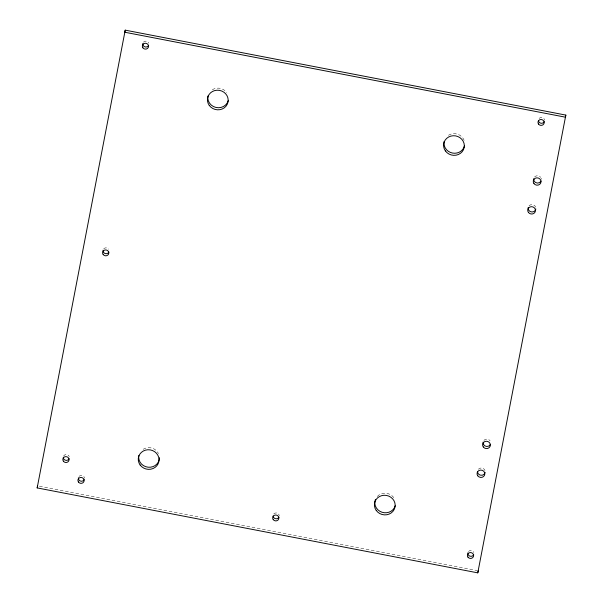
<?xml version="1.0" encoding="UTF-8"?>
<svg xmlns="http://www.w3.org/2000/svg" width="603" height="603" viewBox="0 0 603 603"><rect width="100%" height="100%" fill="white"/><g stroke="black" fill="none" stroke-linecap="round" stroke-linejoin="round"><path stroke-width="0.45" stroke-dasharray="3.02 2.26" d="M39.429 486.176L477.259 570.589M79.053 476.37A3.121 2.94 11.1 0 1 84.533 478.149M273.8 513.914A3.121 2.94 11.1 0 1 279.279 515.693M467.853 552.823A3.121 2.94 11.1 0 1 468.101 552.092M468.546 551.459A3.121 2.94 11.1 0 1 473.852 552.484M63.534 456.154A3.121 2.94 11.1 0 1 69.292 456.539M103.731 248.828A3.121 2.94 11.1 0 1 108.668 249.167M143.484 42.142A3.121 2.94 11.1 0 1 148.798 43.167M539.112 118.414A3.121 2.94 11.1 0 1 544.599 120.193M143.13 449.273A10.409 9.791 11.1 0 1 158.491 453.562M377.274 496.473A10.409 9.791 11.1 0 1 394.641 499.088M448.436 135.26A10.409 9.791 11.1 0 1 464.137 140.348M212.286 89.734A10.409 9.791 11.1 0 1 226.743 92.523M478.367 469.232A3.904 3.671 11.1 0 1 485.008 470.513M483.915 440.394A3.904 3.671 11.1 0 1 490.088 440.808M529.035 205.827A3.904 3.671 11.1 0 1 535.675 207.108M534.582 176.988A3.904 3.671 11.1 0 1 540.755 177.403M541.223 178.269A3.904 3.671 11.1 0 1 541.434 179.212"/><path stroke-width="0.9" d="M37.167 487.91L125.22 30.15L565.833 115.09L477.78 572.85L37.167 487.91L37.582 485.822M125.22 30.15L124.813 32.238L565.418 117.178L565.833 115.09M477.78 572.85L478.187 570.762M84.247 479.641A3.121 2.94 11.1 0 1 78.36 477.734M278.993 517.186A3.121 2.94 11.1 0 1 273.069 516.04M473.739 554.73A3.121 2.94 11.1 0 1 467.815 553.584M69.172 458.785A3.121 2.94 11.1 0 1 63.247 457.647M108.932 252.099A3.121 2.94 11.1 0 1 103.045 250.192M148.685 45.413A3.121 2.94 11.1 0 1 142.798 43.506M544.313 121.685A3.121 2.94 11.1 0 1 538.389 120.547M159.441 457.73A10.409 9.791 11.1 0 1 148.104 467.212A10.409 9.791 11.1 0 1 138.833 455.491M395.229 505.789A10.409 9.791 11.1 0 1 382.038 512.264A10.409 9.791 11.1 0 1 375.458 499.374M464.581 145.421A10.409 9.791 11.1 0 1 452.506 153.064A10.409 9.791 11.1 0 1 444.132 141.479M228.228 100.724A10.409 9.791 11.1 0 1 215.912 107.447A10.409 9.791 11.1 0 1 207.982 95.952M485.174 472.413A3.904 3.671 11.1 0 1 477.463 471.893M490.412 444.479A3.904 3.671 11.1 0 1 483.056 442.097M535.841 209.007A3.904 3.671 11.1 0 1 531.311 211.872A3.904 3.671 11.1 0 1 528.175 207.53M541.079 181.073A3.904 3.671 11.1 0 1 533.723 178.692M63.383 461.182A3.121 2.94 11.1 0 0 68.765 460.873A3.121 2.94 11.1 0 0 65.689 456.622A3.121 2.94 11.1 0 0 63.383 461.182M103.143 254.496A3.121 2.94 11.1 0 0 108.517 254.187A3.121 2.94 11.1 0 0 105.442 249.936A3.121 2.94 11.1 0 0 103.143 254.496M142.896 47.81A3.121 2.94 11.1 0 0 148.27 47.501A3.121 2.94 11.1 0 0 145.195 43.25A3.121 2.94 11.1 0 0 142.896 47.81M538.524 124.075A3.121 2.94 11.1 0 0 543.898 123.773A3.121 2.94 11.1 0 0 540.823 119.515A3.121 2.94 11.1 0 0 538.524 124.075M376.257 510.477A10.409 9.791 11.1 0 0 394.189 509.467A10.409 9.791 11.1 0 0 383.93 495.282A10.409 9.791 11.1 0 0 376.257 510.477M467.951 557.119A3.121 2.94 11.1 0 0 473.332 556.818A3.121 2.94 11.1 0 0 470.257 552.559A3.121 2.94 11.1 0 0 467.951 557.119M273.204 519.575A3.121 2.94 11.1 0 0 278.586 519.273A3.121 2.94 11.1 0 0 275.511 515.015A3.121 2.94 11.1 0 0 273.204 519.575M140.107 464.951A10.409 9.791 11.1 0 0 158.039 463.941A10.409 9.791 11.1 0 0 147.788 449.755A10.409 9.791 11.1 0 0 140.107 464.951M78.458 482.031A3.121 2.94 11.1 0 0 83.84 481.729A3.121 2.94 11.1 0 0 80.764 477.47A3.121 2.94 11.1 0 0 78.458 482.031M445.413 150.938A10.409 9.791 11.1 0 0 463.345 149.928A10.409 9.791 11.1 0 0 453.087 135.743A10.409 9.791 11.1 0 0 445.413 150.938M209.264 105.412A10.409 9.791 11.1 0 0 227.195 104.402A10.409 9.791 11.1 0 0 216.937 90.216A10.409 9.791 11.1 0 0 209.264 105.412M477.734 475.79A3.904 3.671 11.1 0 0 484.458 475.405A3.904 3.671 11.1 0 0 480.614 470.084A3.904 3.671 11.1 0 0 477.734 475.79M483.282 446.944A3.904 3.671 11.1 0 0 490.005 446.567A3.904 3.671 11.1 0 0 486.161 441.245A3.904 3.671 11.1 0 0 483.282 446.944M528.394 212.384A3.904 3.671 11.1 0 0 535.117 212A3.904 3.671 11.1 0 0 531.273 206.686A3.904 3.671 11.1 0 0 528.394 212.384M533.941 183.546A3.904 3.671 11.1 0 0 540.665 183.161A3.904 3.671 11.1 0 0 536.821 177.84A3.904 3.671 11.1 0 0 533.941 183.546"/></g></svg>
